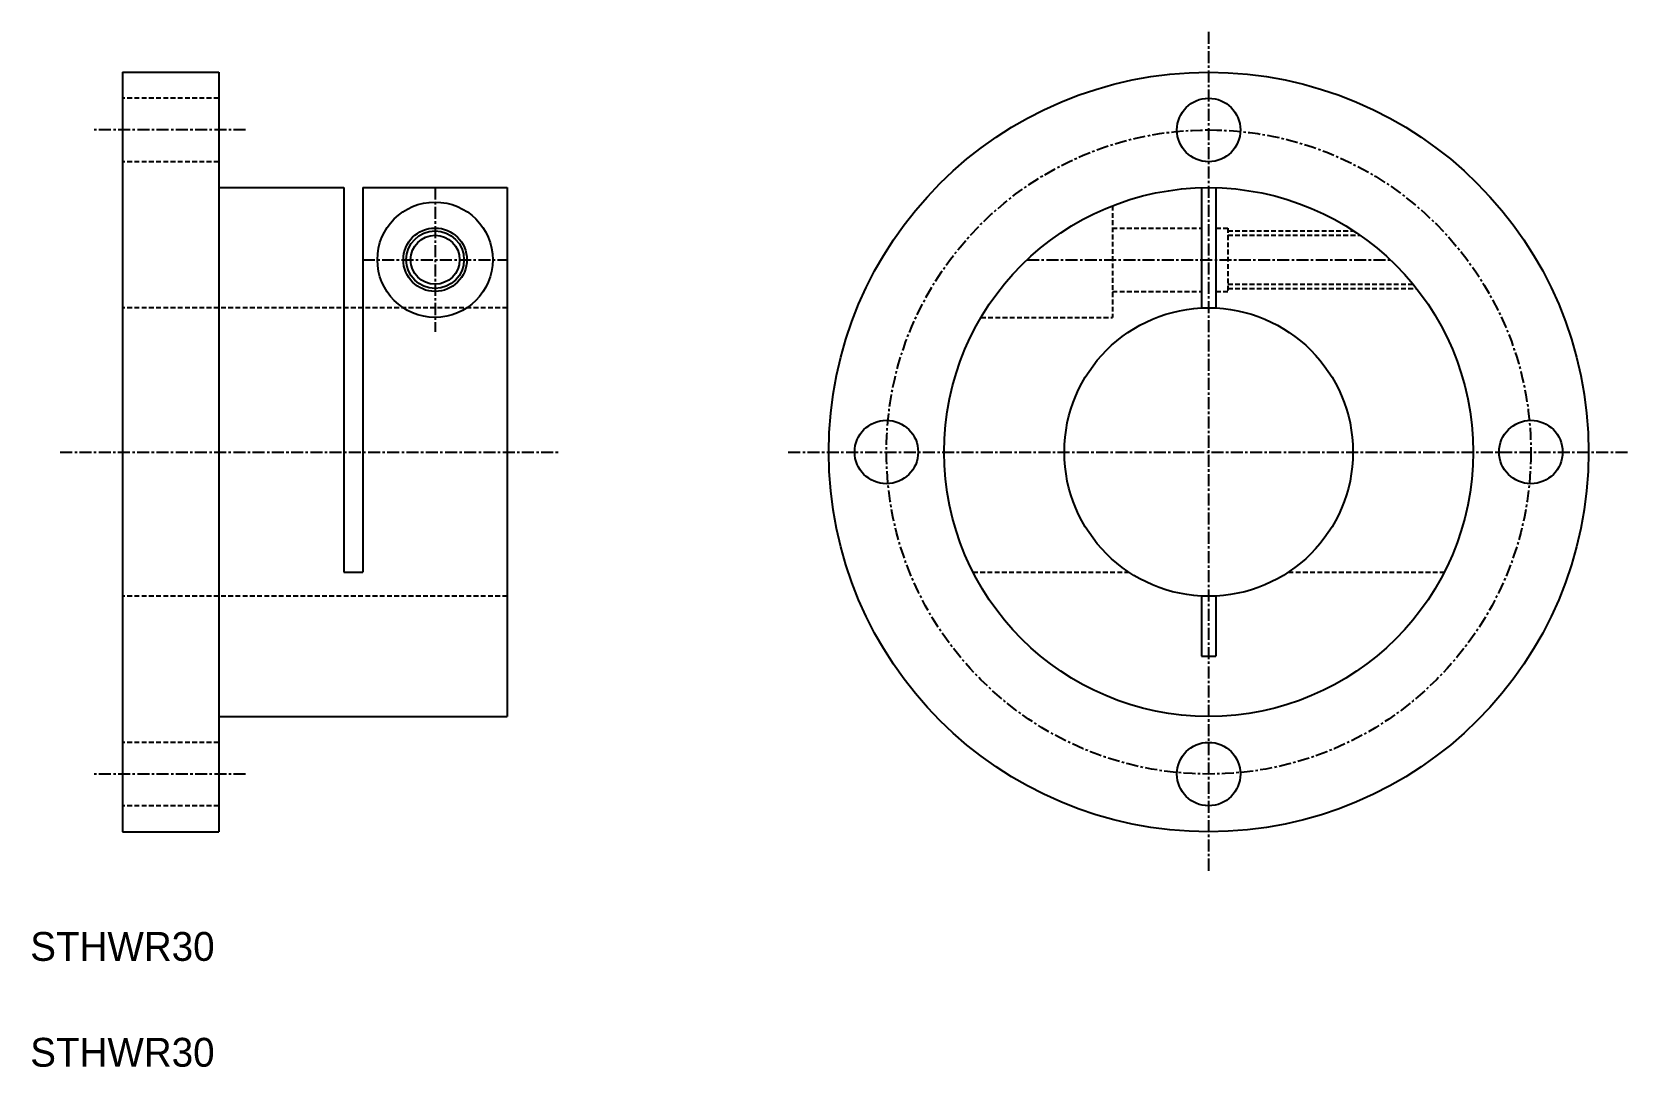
# Model space of a CAD drawing. Extents: x -28 to 138, y -224 to -116.
import ezdxf

# ---------------------------------------------------------------- set-up
doc = ezdxf.new("R2010")
doc.units = 0
doc.linetypes.add('CENTER', pattern=[2, 1.25, -0.25, 0.25, -0.25])
doc.linetypes.add('DASHED', pattern=[0.75, 0.5, -0.25])
doc.layers.get('0').update_dxf_attribs({"linetype": 'CONTINUOUS'})
doc.layers.add('CENTER', color=1, linetype='CENTER')

msp = doc.modelspace()

# ---------------------------------------------------------------- linework, layer by layer
for p, q in [((-18.19, -120.36), (-18.19, -199.36)), ((-18.19, -120.36), (-8.19, -120.36)), ((-8.19, -120.36), (-8.19, -199.36)), ((-8.19, -132.36), (4.81, -132.36)), ((4.81, -132.36), (4.81, -172.36)), ((6.81, -132.36), (6.81, -172.36)), ((6.81, -132.36), (21.81, -132.36)), ((21.81, -132.36), (21.81, -187.36)), ((93.98, -132.38), (93.98, -144.9)), ((95.48, -132.38), (95.48, -144.9)), ((4.81, -172.36), (6.81, -172.36)), ((93.98, -174.83), (93.98, -181.11)), ((95.48, -174.83), (95.48, -181.11)), ((93.98, -181.11), (95.48, -181.11)), ((-8.19, -187.36), (21.81, -187.36)), ((-18.19, -199.36), (-8.19, -199.36))]:
    msp.add_line(p, q)
at = {"color": 3, "linetype": 'DASHED'}
for p, q in [((-8.19, -123.06), (-18.19, -123.06)), ((-8.19, -129.66), (-18.19, -129.66)), ((84.73, -134.25), (84.73, -145.86)), ((84.73, -136.56), (93.98, -136.56)), ((95.48, -136.56), (96.73, -136.56)), ((96.73, -136.56), (96.73, -143.16)), ((96.73, -136.86), (109.81, -136.86)), ((96.73, -137.31), (110.47, -137.31)), ((96.73, -142.41), (115.99, -142.41)), ((84.73, -143.16), (93.98, -143.16)), ((95.48, -143.16), (96.73, -143.16)), ((96.73, -142.86), (116.35, -142.86)), ((21.81, -144.86), (-18.19, -144.86)), ((71.06, -145.86), (84.73, -145.86)), ((70.24, -172.36), (86.44, -172.36)), ((103.03, -172.36), (119.23, -172.36)), ((21.81, -174.86), (-18.19, -174.86)), ((-8.19, -190.06), (-18.19, -190.06)), ((-8.19, -196.66), (-18.19, -196.66))]:
    msp.add_line(p, q, dxfattribs=at)
for centre, radius in [((94.73, -159.86), 39.5), ((94.73, -126.36), 3.3), ((94.73, -159.86), 27.5), ((14.31, -139.86), 6), ((14.31, -139.86), 3.3), ((14.31, -139.86), 2.55), ((94.73, -159.86), 15), ((61.23, -159.86), 3.3), ((128.23, -159.86), 3.3), ((94.73, -193.36), 3.3)]:
    msp.add_circle(centre, radius)
at = {"color": 3, "linetype": 'CONTINUOUS'}
msp.add_circle((14.31, -139.86), 3, dxfattribs=at)
at = {"layer": 'CENTER'}
for p, q in [((94.73, -116.16), (94.73, -203.57)), ((-5.39, -126.36), (-21.34, -126.36)), ((14.31, -132.36), (14.31, -147.36)), ((6.81, -139.86), (21.81, -139.86)), ((75.86, -139.86), (113.61, -139.86)), ((-24.66, -159.86), (27.1, -159.86)), ((51.03, -159.86), (138.44, -159.86)), ((-5.39, -193.36), (-21.34, -193.36))]:
    msp.add_line(p, q, dxfattribs=at)
at = {"layer": 'CENTER', "color": 1, "linetype": 'CENTER'}
msp.add_circle((94.73, -159.86), 33.5, dxfattribs=at)

# ---------------------------------------------------------------- texts
at = {"color": 7, "linetype": 'CONTINUOUS'}
for p in [(-27.78, -212.79), (-27.78, -223.8)]:
    msp.add_text('STHWR30', height=3, dxfattribs=at).set_placement(p)

doc.saveas('drawing.dxf')
